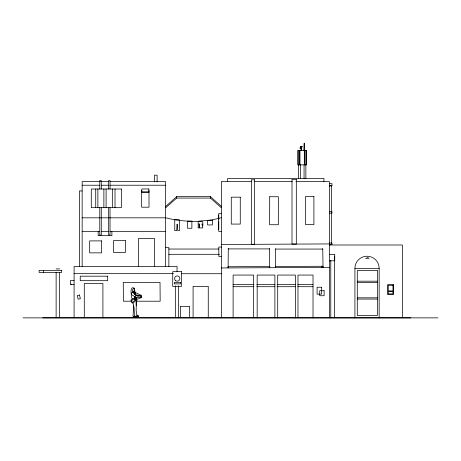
<?xml version="1.0" encoding="UTF-8"?>
<svg xmlns="http://www.w3.org/2000/svg" width="461" height="461" viewBox="0 0 461 461"><rect width="100%" height="100%" fill="white"/><g stroke="black" fill="none" stroke-linecap="round" stroke-linejoin="round"><path stroke-width="0.69" d="M321.519 267.593L321.513 266.256M275.661 248.588L275.609 267.685L275.603 266.493L323.005 266.251L323.017 267.438L322.758 248.583M228.281 248.421L228.12 267.933L228.114 266.74L269.714 266.527L269.72 267.714L269.455 248.416M132.278 298.872C130.192 296.826 131.592 288.465 134.451 293.951M134.554 293.836C133.373 291.928 135.701 289.906 134.013 287.981C131.391 286.465 130.705 290.799 131.085 292.528L131.212 294.55M131.368 300.624L131.863 302.525L132.999 303.125L135.494 300.935L135.211 298.584L134.681 297.939L134.843 296.671M133.696 305.827L133.016 316.384L133.609 316.407L135.943 316.108L137.234 315.22L136.779 314.586L136.133 310.374L136.514 299.794L135.626 299.69M134.681 294.233L134.387 293.035L134.658 292.591L134.745 293.403L135.252 293.006L134.727 290.338M133.799 292.579L132.843 291.525L132.451 290.004L133.892 288.229L134.451 289.024M137.188 315.266L138.726 315.837L138.6 316.546L137.672 317.001L135.188 317.035L134.889 316.263M141.32 296.175L141.175 295.927M165.574 206.522L176.713 196.645L210.406 196.645L221.349 206.303M165.574 207.836L176.713 198.069L210.406 198.069L221.349 207.727M138.801 316.148L137.528 316.834L134.964 316.742M132.716 292.176L132.981 291.675M136.156 298.947L136.802 299.045C137.683 299.414 143.953 297.063 141.031 296.233M134.312 297.892L130.866 299.955L131.097 300.774L134.312 298.976L134.312 297.892L134.681 297.939M136.71 300.151L137.078 300.007L136.479 298.999M133.799 292.983C135.108 296.573 138.064 295.438 140.98 295.08L141.233 296.146M136.416 295.703L137.689 296.043L140.98 295.08M131.863 302.525L134.802 300.509L134.312 298.434M133.442 316.713L134.975 316.782M135.096 316.961L133.995 317.035L133.269 316.396M141.06 297.506L141.446 297.495M135.574 300.555L135.914 300.543L135.061 296.826L135.211 298.584M221.349 244.48L329.356 243.915M221.349 267.968L329.356 267.403M299.708 148.004L301.846 148.004M300.56 148.615L300.987 148.615M108.79 181.548L82.156 181.548L82.156 266.504M110.023 181.548L165.574 181.548L165.574 266.504M251.383 181.548L221.349 181.548L221.349 317.871M254.259 181.548L292.332 181.548M295.922 181.548L329.356 181.548L329.356 317.871M329.356 183.668L331.989 183.668L331.989 185.864L329.356 185.864M82.156 185.23L99.778 185.23M101.276 185.23L108.681 185.23M110.023 185.23L165.574 185.23M329.356 185.754L331.424 185.754M82.156 190.963L79.413 190.963L79.413 266.504M141.838 191.822L148.863 191.822M329.356 211.628L331.989 211.628L331.989 213.166L329.356 213.166M221.349 213.685L218.716 213.685L218.716 231.359L221.349 231.359M218.716 215.074L218.716 219.574M82.156 217.823L165.574 217.823M218.716 221.804L218.716 229.457M82.156 231.578L99.778 231.578M101.276 231.578L108.681 231.578M110.023 231.578L165.574 231.578M329.356 243.033L331.989 243.033L331.989 244.572L329.356 244.572M329.356 244.993L402.349 244.993L402.344 317.871M221.349 247.05L218.825 247.05L218.825 256.495L221.349 256.495M165.574 247.666L168.864 247.666L168.864 266.504M228.293 248.905L269.455 248.905M168.864 249.038L218.825 249.038M275.666 249.061L322.758 249.061M168.864 254.305L219.482 254.305M329.356 254.339L334.732 254.339L334.732 260.811L329.356 260.811M334.444 256.183L334.507 317.762M366.933 257.365L368.345 257.365M365.596 258.684L369.111 258.684M354.924 317.871L354.924 268.342L379.161 268.342L379.161 317.871M56.127 268.919L59.636 268.919M74.088 273.667L173.445 273.667M181.329 273.725L221.349 273.725M74.088 280.461L70.464 280.461L70.464 284.633L74.088 284.633M357.287 281.187L377.369 281.187M357.287 282.645L377.369 282.645M233.11 284.558L253.988 284.558M256.869 284.558L274.889 284.558M277.026 284.558L295.743 284.558M297.898 284.558L313.019 284.558M233.11 286.702L253.988 286.702M256.869 286.702L274.865 286.702M277.026 286.702L295.743 286.702M297.898 286.702L313.019 286.702M134.284 291.49L133.143 291.07M357.287 297.812L377.369 297.812M357.287 299.068L377.369 299.068M136.514 299.794L136.738 300.514L135.868 300.445M131.875 301.212L123.392 301.212L123.26 282.391L160.03 282.391L160.163 301.212L136.122 301.212M23.05 317.871L437.95 317.871M135.476 294.752L138.052 295.161M137.689 296.043L140.98 296.187L141.141 297.351L140.974 297.662L136.404 297.408L132.077 295.023M134.485 292.758L134.105 292.061M165.574 217.713C177.422 220.963 189.759 221.655 201.981 221.234L202.852 222.456L202.852 225.913L201.981 223.833L202.852 227.936L199.601 227.936L199.146 223.764L199.146 227.936L198.161 227.936L198.161 221.234L207.525 220.427A109.171 109.171 0 0 0 221.349 217.713M135.044 292.505L138.173 293.743L139.971 295.115M134.047 292.683L134.387 293.035M135.517 297.132L136.393 299.777M132.999 303.125L134.082 307.666L134.462 316.309M136.272 297.368L136.802 299.045M135.177 293.72L135.557 295.149M135.015 293.121L135.188 294.769M134.866 293.248L135.01 294.579M136.03 302.22L136.168 305.574M410.82 317.871L42.683 317.871M331.517 185.864L331.517 243.258M330.773 260.482L330.773 317.762M323.939 181.548L323.939 178.47L227.676 178.47L227.676 181.548M313.019 317.871L313.019 275.061L297.973 275.061L297.973 317.871M306.144 150.482L306.144 164.865M305.868 164.865L305.868 178.47M304.986 150.482L304.986 164.865M304.323 150.482L304.323 164.865M304.208 150.482L304.208 143.129L303.989 150.482M304.058 164.865L304.058 178.47M301.557 150.482L301.557 147.411L302.168 146.69L300.831 146.483L300.376 146.702L301.01 147.411L301.01 150.482M300.883 148.615L300.883 147.192L300.774 148.615M300.434 164.865L300.434 178.47M299.967 150.482L299.967 164.865M299.327 150.482L299.327 164.865M298.624 164.865L298.624 178.47M298.238 150.482L298.238 164.865M295.357 317.871L295.357 275.061L277.701 275.061L277.701 317.871M274.889 317.871L274.889 275.061L257.169 275.061L257.169 317.871M253.642 317.871L253.642 275.061L233.11 275.061L233.11 317.871M210.406 196.645L210.406 198.069M208.263 317.871L208.263 286.362L193.09 286.362L193.09 317.871M189.563 317.762L189.563 306.346L180.343 306.346L180.343 317.762M178.626 285.808L178.626 317.762M177.041 271.517L177.041 266.504L74.088 266.504L74.088 317.871M176.713 196.645L176.713 198.069M175.33 285.808L175.33 317.762M157.109 181.865L157.109 175.18L154.475 175.18L154.475 181.865M154.562 266.504L154.562 238.51L138.427 238.51L138.427 266.504M149.012 190.508L149.012 207.196L141.66 207.196L141.66 190.508M115.014 189.01L115.014 207.669M112.328 189.01L112.328 207.669M111.89 231.578L111.89 235.64L98.17 235.64L98.17 231.578M110.023 189.01L110.023 180.556L108.681 180.556L108.681 189.01M110.023 207.669L110.023 234.92L108.681 234.92L108.681 207.669M106.099 189.01L106.099 207.669M103.881 189.01L103.881 207.669M102.918 317.871L102.907 283.503L84.282 283.503L84.294 317.871M101.276 189.01L101.276 180.556L99.778 180.556L99.778 189.01M101.276 207.669L101.276 235.041L99.778 235.041L99.778 207.669M97.876 189.01L97.876 207.669M95.727 189.01L95.727 207.669M71.173 284.189L71.173 284.633M59.636 272.428L59.636 317.762M56.127 272.428L56.127 317.762M43.346 270.342L43.346 272.428M354.924 268.342A12.119 12.119 0 0 1 367.042 256.224A12.119 12.119 0 0 1 379.161 268.342M269.702 196.738L269.645 224.732L278.317 224.732L278.369 196.738L269.702 196.738M177.116 224.219L176.655 230.586L174.754 230.586L174.754 219.718L179.473 219.718L179.473 230.586L177.733 230.586L177.116 224.219M301.967 146.679L301.517 147.301L300.589 146.679L301.967 146.679M79.43 294.994L77.206 295.593L78.168 299.195L80.398 298.595L79.43 294.994M306.473 150.482L297.8 150.482L297.8 164.865L306.473 164.865L306.473 150.482M296.308 179.352L292.003 179.352L292.003 244.088L296.308 244.088L296.308 179.352M254.651 179.79L251.337 179.79L251.337 244.307L254.651 244.307L254.651 179.79M121.358 189.01L91.284 189.01L91.284 207.669L121.358 207.669L121.358 189.01M148.863 188.97L141.838 188.97L141.838 192.479L148.863 192.479L148.863 188.97M313.901 196.478L305.557 196.478L305.557 224.576L313.901 224.576L313.901 196.478M240.267 197.181L231.266 197.181L231.266 224.075L240.267 224.075L240.267 197.181M212.354 220.427L207.525 220.427L207.525 224.928L212.354 224.928L212.354 220.427M191.874 221.153L187.483 221.153L187.483 228.253L191.874 228.253L191.874 221.153M125.369 240.613L113.515 240.613L113.515 252.467L125.369 252.467L125.369 240.613M101.645 240.896L89.676 240.896L89.676 252.864L101.645 252.864L101.645 240.896M61.688 270.342L39.139 270.342L39.139 272.428L61.688 272.428L61.688 270.342M377.369 270.601L357.287 270.601L357.287 315.491L377.369 315.491L377.369 270.601M181.507 271.662L172.725 271.662L172.725 286.367L181.507 286.367L181.507 271.662M107.678 276.185L80.237 276.185L80.237 280.686L107.678 280.686L107.678 276.185M180.499 282.466L174.35 282.466L174.35 283.895L180.499 283.895L180.499 282.466M393.521 284.616L387.597 284.616L387.597 294.533L393.521 294.533L393.521 284.616M392.962 285.319L388.243 285.319L388.243 290.92L392.962 290.92L392.962 285.319M321.369 287.238L317.093 287.238L317.093 294.164L321.369 294.164L321.369 287.238M324.112 290.689L319.721 290.689L319.721 295.737L324.112 295.737L324.112 290.689M392.962 291.594L388.243 291.594L388.243 293.864L392.962 293.864L392.962 291.594M175.393 280.432A2.633 2.633 0 0 0 179.79 279.199A2.633 2.633 0 0 0 176.523 276.012A2.633 2.633 0 0 0 175.393 280.432"/></g></svg>
